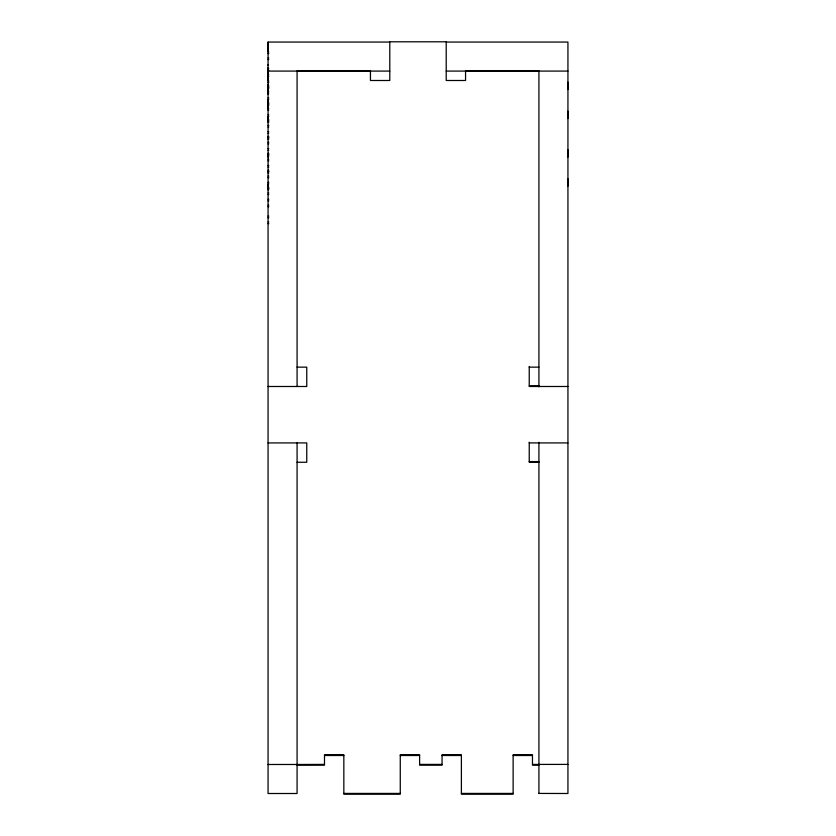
<?xml version="1.0" encoding="UTF-8"?>
<svg xmlns="http://www.w3.org/2000/svg" width="836" height="836" viewBox="0 0 836 836"><rect width="100%" height="100%" fill="white"/><g stroke="black" fill="none" stroke-linecap="round" stroke-linejoin="round"><path stroke-width="1.25" d="M268.063 109.046L268.063 99.39M268.063 94.269L268.063 84.603M268.063 67.726L268.063 81.05L268.774 81.05M268.063 65.26L268.063 64.738M389.785 42.061L268.063 42.061L268.063 52.031L268.774 52.031M567.926 118.545L567.937 111.157M567.926 89.525L567.937 82.147M268.063 118.545L268.063 116.392L268.764 116.392M268.063 89.525L268.063 87.372L268.764 87.372M297.083 764.48L324.493 764.407M446.215 42.061L567.937 42.061L567.937 793.5L538.917 793.427M268.063 57.914L268.774 57.914M268.063 68.918L268.774 68.918M268.063 71.081L389.785 71.081M446.215 71.081L567.937 71.081M268.063 74.801L268.774 74.801M268.063 85.805L268.774 85.805M268.063 86.923L268.774 86.923M268.063 91.688L268.764 91.688M268.063 97.937L268.774 97.937M268.063 102.692L268.764 102.692M268.063 103.81L268.774 103.81M268.063 108.576L268.764 108.576M268.063 114.825L268.774 114.825M268.063 119.579L268.764 119.579M268.063 120.697L268.764 120.697M268.063 125.463L268.764 125.452M268.063 131.712L268.764 131.712M268.063 136.467L268.764 136.467M268.063 137.585L268.764 137.585M268.063 142.339L268.764 142.339M268.063 148.599L268.764 148.589M268.063 153.354L268.764 153.354M268.063 154.472L268.764 154.472M268.074 159.227L268.774 159.227M268.063 165.476L268.764 165.476M268.074 170.241L268.774 170.241M268.063 171.359L268.764 171.359M268.074 176.114L268.774 176.114M268.063 182.363L268.764 182.363M268.764 183.93L268.063 183.93L268.074 186.094M268.074 187.128L268.774 187.128M268.074 188.246L268.774 188.246M268.074 193.001L268.774 193.001M268.074 199.25L268.774 199.25M268.074 205.133L268.774 205.133M268.074 216.137L268.774 216.137M268.074 222.021L268.774 222.021M297.083 367.15L306.76 367.15L306.76 386.493L268.063 386.493M529.24 367.15L538.917 367.15M529.24 385.804L539.565 385.804M567.937 386.493L529.24 386.493L529.24 366.45M268.063 442.923L306.76 442.923L306.76 462.266L297.083 462.266M529.24 442.923L567.937 442.923M529.24 461.576L538.917 461.576M538.917 462.266L529.24 462.266L529.24 442.223M324.493 755.504L343.836 755.504M400.266 755.504L419.609 755.504M442.045 755.504L461.388 755.504M513.126 755.504L532.469 755.504M268.063 764.491L297.083 764.48M419.609 764.407L442.045 764.407M538.917 764.407L567.937 764.407M297.083 765.18L324.493 765.18L324.493 754.741L343.836 754.741L343.836 794.2L400.266 794.2L400.266 754.741L419.609 754.741L419.609 765.18L442.045 765.18L442.045 754.741L461.388 754.741L461.388 794.2L513.126 794.2L513.126 754.741L532.469 754.741L532.469 765.18L538.917 765.18M343.836 793.427L400.266 793.427M461.388 793.427L513.126 793.427M268.063 53.598L268.764 53.598M268.063 59.481L268.764 59.481M268.063 70.485L268.764 70.485M268.063 76.369L268.764 76.369M268.063 82.618L268.764 82.618M268.063 88.491L268.764 88.491M268.063 93.256L268.764 93.256M268.063 99.505L268.764 99.505M268.063 104.26L268.764 104.26M268.063 105.378L268.764 105.378M268.063 110.143L268.764 110.143M268.063 121.147L268.764 121.147M268.063 122.265L268.764 122.265M268.063 127.03L268.764 127.03M268.063 133.279L268.764 133.279M268.063 138.034L268.764 138.034M268.063 139.152L268.764 139.152M268.063 143.907L268.764 143.917M268.063 150.166L268.764 150.166M268.764 154.921L268.063 154.921L268.074 157.074M268.063 156.039L268.764 156.039M268.074 160.794L268.764 160.794M268.063 167.043L268.764 167.054M268.074 171.808L268.764 171.808M268.063 172.927L268.764 172.927M268.074 177.681L268.764 177.681M268.074 188.696L268.764 188.696M268.074 189.814L268.764 189.814M268.074 194.569L268.764 194.569M268.074 200.818L268.764 200.818M268.074 206.701L268.764 206.701M268.074 217.705L268.764 217.705M268.074 223.588L268.764 223.588M532.469 764.407L538.917 764.48M567.926 149.696L567.937 157.074M567.926 178.705L567.937 186.094M538.917 386.859L538.917 70.82L465.558 70.82L465.558 80.496L446.215 80.496L446.215 41.8L389.785 41.8L389.785 80.496L370.442 80.496L370.442 70.82L297.083 70.82L297.083 386.493M538.917 442.328L538.917 793.5M297.083 442.923L297.083 793.51L268.063 793.5L268.063 42.061"/></g></svg>
